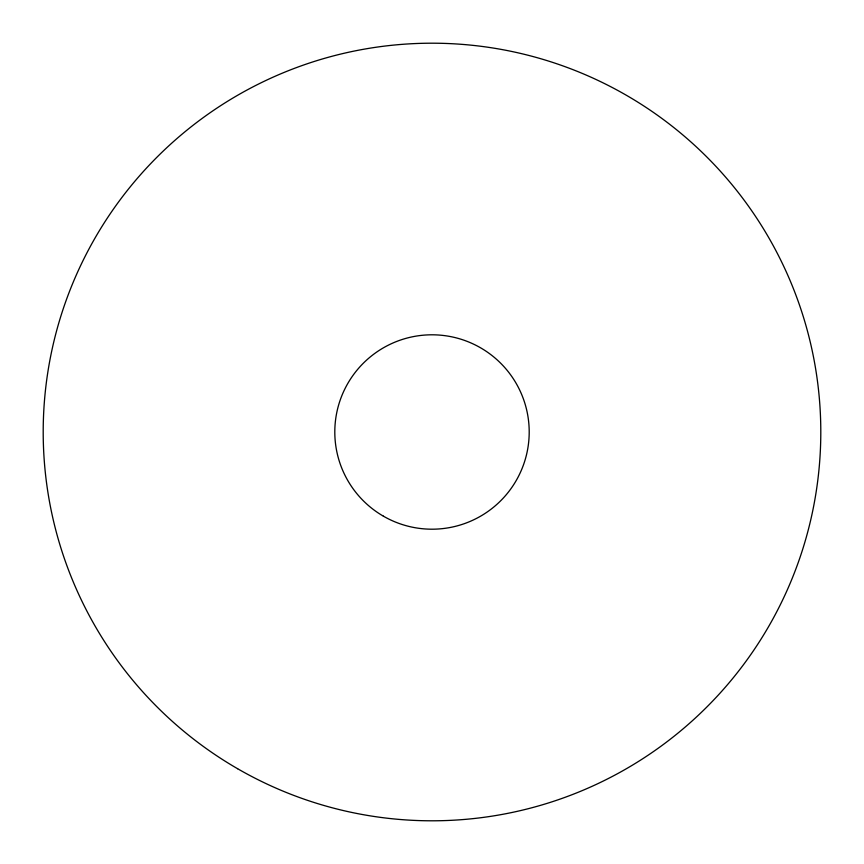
<?xml version="1.0" encoding="UTF-8"?>
<svg xmlns="http://www.w3.org/2000/svg" width="864" height="864" viewBox="0 0 864 864"><rect width="100%" height="100%" fill="white"/><g stroke="black" fill="none" stroke-linecap="round" stroke-linejoin="round"><path stroke-width="1.3" d="M237.6 768.712A388.8 388.8 0 0 0 820.8 432A388.8 388.8 0 0 0 237.6 95.288A388.8 388.8 0 0 0 237.6 768.712M383.4 516.175A97.2 97.2 0 0 0 529.2 432A97.2 97.2 0 0 0 383.4 347.825A97.2 97.2 0 0 0 383.4 516.175"/></g></svg>
